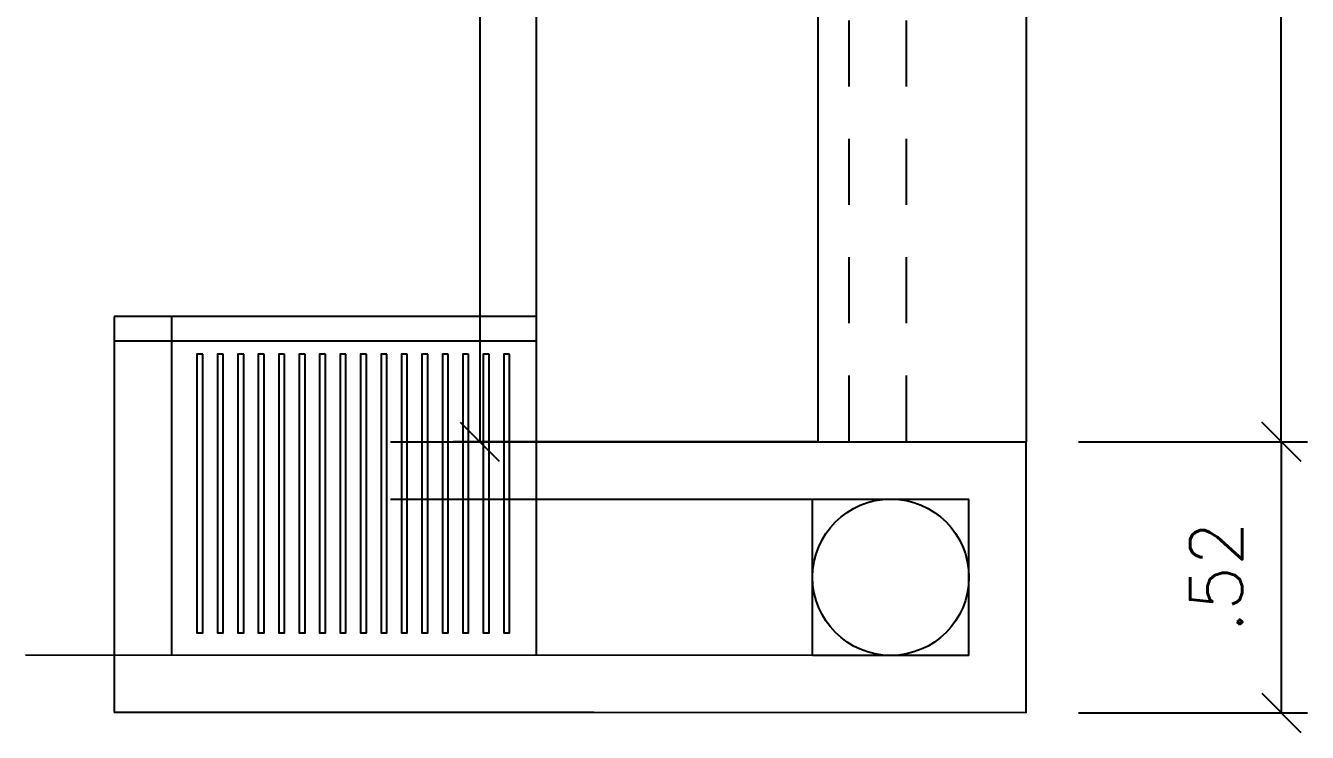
# Model space of a CAD drawing. Header units: millimetres. Extents: x 45003 to 46969, y 6653 to 6979.
# Drawn here: x 45028.056 to 45030.516, y 6866.812 to 6868.167 of the extents above; entities that cross this region are included whole.
import ezdxf

# ---------------------------------------------------------------- set-up
doc = ezdxf.new("R2010")
doc.units = ezdxf.units.MM
doc.linetypes.add('HIDDEN', pattern=[9.525, 6.35, -3.175])
for name, color, linetype in [('ARQ-COTAS', 30, 'Continuous'), ('ARQ-ESTRUTURA', 6, 'Continuous'), ('ARQ-PENA-01', 1, 'Continuous'), ('ARQ-PENA-02', 2, 'Continuous'), ('ARQ-PENA-FINA-CINZA', 8, 'Continuous'), ('ARQ-PROJ-01', 1, 'HIDDEN')]:
    doc.layers.add(name, color=color, linetype=linetype)
doc.styles.add('Romans_Anot', font='romans.shx')
doc.dimstyles.new('Escala 1-50', dxfattribs={"dimscale": 0.5, "dimtxt": 0.2, "dimasz": 0.15, "dimexe": 0.1, "dimexo": 0.2, "dimgap": 0.15, "dimtad": 1, "dimzin": 4, "dimdsep": 46, "dimtxsty": 'Romans_Anot', "dimblk": 'OBLIQUE', "dimcen": 0.25, "dimclrd": 256, "dimclre": 256, "dimclrt": 2, "dimadec": 0, "dimazin": 0, "dimtfac": 1, "dimtix": 1, "dimtmove": 2, "dimatfit": 3, "dimfxl": 0, "dimlwd": -1, "dimlwe": -1, "dimarcsym": 0})

# ---------------------------------------------------------------- blocks, each defined once
blk = doc.blocks.new('_Oblique')
at = {"color": 0, "linetype": 'ByBlock', "lineweight": -2}
blk.add_line((-0.5, -0.5), (0.5, 0.5), dxfattribs=at)
blk = doc.blocks.new('*D84')
at = {"layer": 'ARQ-COTAS', "transparency": 16777216}
for p, q in [((45030.0765, 6871.1493), (45030.5159, 6871.1493)), ((45030.4659, 6867.3693), (45030.4659, 6871.1493)), ((45030.0765, 6867.3693), (45030.5159, 6867.3693))]:
    blk.add_line(p, q, dxfattribs=at)
at = {"layer": 'Defpoints', "color": 0, "transparency": 16777216}
for p in [(45029.9765, 6871.1493), (45030.4659, 6871.1493), (45029.9765, 6867.3693)]:
    blk.add_point(p, dxfattribs=at)
at = {"layer": 'ARQ-COTAS', "transparency": 16777216, "xscale": 0.075, "yscale": 0.075, "zscale": 0.075}
for p, rotation in [((45030.4659, 6871.1493), 90), ((45030.4659, 6867.3693), 270)]:
    blk.add_blockref('_Oblique', p, dxfattribs=dict(at, rotation=rotation))
at = {"layer": 'ARQ-COTAS', "color": 2, "transparency": 16777216, "insert": (45030.3314, 6869.2593), "char_height": 0.1, "attachment_point": 5, "rotation": 90, "style": 'Romans_Anot'}
blk.add_mtext('4,00', dxfattribs=at)
blk = doc.blocks.new('*D86')
at = {"layer": 'ARQ-COTAS', "transparency": 16777216}
for p, q in [((45030.0765, 6867.3693), (45030.5159, 6867.3693)), ((45030.4659, 6867.3693), (45030.4659, 6866.8493)), ((45030.0765, 6866.8493), (45030.5159, 6866.8493))]:
    blk.add_line(p, q, dxfattribs=at)
at = {"layer": 'Defpoints', "color": 0, "transparency": 16777216}
for p in [(45029.9765, 6867.3693), (45029.9765, 6866.8493), (45030.4659, 6866.8493)]:
    blk.add_point(p, dxfattribs=at)
at = {"layer": 'ARQ-COTAS', "transparency": 16777216, "xscale": 0.075, "yscale": 0.075, "zscale": 0.075}
for p, rotation in [((45030.4659, 6867.3693), 90), ((45030.4659, 6866.8493), 270)]:
    blk.add_blockref('_Oblique', p, dxfattribs=dict(at, rotation=rotation))
at = {"layer": 'ARQ-COTAS', "color": 2, "transparency": 16777216, "insert": (45030.3409, 6867.1093), "char_height": 0.1, "attachment_point": 5, "rotation": 90, "style": 'Romans_Anot'}
blk.add_mtext('.52', dxfattribs=at)
blk = doc.blocks.new('*D199')
at = {"layer": 'ARQ-PENA-02', "transparency": 16777216}
for p, q in [((45029.4765, 6869.6327), (45028.8778, 6869.6327)), ((45028.9278, 6869.6327), (45028.9278, 6867.3693)), ((45029.4765, 6867.3693), (45028.8778, 6867.3693))]:
    blk.add_line(p, q, dxfattribs=at)
at = {"layer": 'Defpoints', "color": 0, "transparency": 16777216}
for p in [(45029.5765, 6869.6327), (45028.9278, 6867.3693), (45029.5765, 6867.3693)]:
    blk.add_point(p, dxfattribs=at)
at = {"layer": 'ARQ-PENA-02', "transparency": 16777216, "xscale": 0.075, "yscale": 0.075, "zscale": 0.075}
for p, rotation in [((45028.9278, 6869.6327), 90), ((45028.9278, 6867.3693), 270)]:
    blk.add_blockref('_Oblique', p, dxfattribs=dict(at, rotation=rotation))
at = {"layer": 'ARQ-PENA-02', "color": 2, "transparency": 16777216, "insert": (45028.7933, 6868.501), "char_height": 0.1, "attachment_point": 5, "rotation": 90, "style": 'Romans_Anot'}
blk.add_mtext('2,55', dxfattribs=at)

msp = doc.modelspace()

# ---------------------------------------------------------------- linework, layer by layer
at = {"layer": 'ARQ-ESTRUTURA'}
msp.add_circle((45029.7165, 6867.1093), 0.15, dxfattribs=at)
at = {"layer": 'ARQ-PENA-01'}
for p, q in [((45029.5765, 6871.1493), (45029.5765, 6867.3693)), ((45029.9765, 6871.1493), (45029.9765, 6867.3693)), ((45029.0365, 6867.3693), (45029.0365, 6871.0827)), ((45029.5765, 6867.3693), (45029.0365, 6867.3693))]:
    msp.add_line(p, q, dxfattribs=at)
at = {"layer": 'ARQ-PENA-02'}
for p, q in [((45028.2265, 6867.6096), (45028.2265, 6866.8496)), ((45028.3365, 6867.6096), (45028.3365, 6866.9596)), ((45029.0365, 6866.9596), (45029.0365, 6867.6093)), ((45028.7565, 6867.3693), (45029.9765, 6867.3693)), ((45029.9765, 6866.8493), (45029.9765, 6867.3693)), ((45028.7565, 6867.2593), (45029.8665, 6867.2593)), ((45029.5665, 6866.9593), (45029.5665, 6867.2593)), ((45029.8665, 6866.9593), (45029.8665, 6867.2593)), ((45029.6098, 6866.9593), (45028.0565, 6866.9596)), ((45029.8665, 6866.9593), (45029.5665, 6866.9593)), ((45029.1465, 6866.8496), (45028.2265, 6866.8496)), ((45029.9765, 6866.8493), (45028.8665, 6866.8496))]:
    msp.add_line(p, q, dxfattribs=at)
at = {"layer": 'ARQ-PENA-FINA-CINZA'}
for p, q in [((45029.0365, 6867.6093), (45028.2265, 6867.6096)), ((45029.0365, 6867.5618), (45028.2265, 6867.5618))]:
    msp.add_line(p, q, dxfattribs=at)
for points in [[(45028.3964, 6867.5372), (45028.3852, 6867.5372), (45028.3852, 6867.0027), (45028.3964, 6867.0027)], [(45028.4357, 6867.5372), (45028.4244, 6867.5372), (45028.4244, 6867.0027), (45028.4357, 6867.0027)], [(45028.4749, 6867.5372), (45028.4637, 6867.5372), (45028.4637, 6867.0027), (45028.4749, 6867.0027)], [(45028.5142, 6867.5372), (45028.5029, 6867.5372), (45028.5029, 6867.0027), (45028.5142, 6867.0027)], [(45028.5534, 6867.5372), (45028.5421, 6867.5372), (45028.5421, 6867.0027), (45028.5534, 6867.0027)], [(45028.5926, 6867.5372), (45028.5814, 6867.5372), (45028.5814, 6867.0027), (45028.5926, 6867.0027)], [(45028.6319, 6867.5372), (45028.6206, 6867.5372), (45028.6206, 6867.0027), (45028.6319, 6867.0027)], [(45028.6711, 6867.5372), (45028.6599, 6867.5372), (45028.6599, 6867.0027), (45028.6711, 6867.0027)], [(45028.7104, 6867.5372), (45028.6991, 6867.5372), (45028.6991, 6867.0027), (45028.7104, 6867.0027)], [(45028.7496, 6867.5372), (45028.7384, 6867.5372), (45028.7384, 6867.0027), (45028.7496, 6867.0027)], [(45028.7889, 6867.5372), (45028.7776, 6867.5372), (45028.7776, 6867.0027), (45028.7889, 6867.0027)], [(45028.8281, 6867.5372), (45028.8169, 6867.5372), (45028.8169, 6867.0027), (45028.8281, 6867.0027)], [(45028.8674, 6867.5372), (45028.8561, 6867.5372), (45028.8561, 6867.0027), (45028.8674, 6867.0027)], [(45028.9066, 6867.5372), (45028.8954, 6867.5372), (45028.8954, 6867.0027), (45028.9066, 6867.0027)], [(45028.9459, 6867.5372), (45028.9346, 6867.5372), (45028.9346, 6867.0027), (45028.9459, 6867.0027)], [(45028.9851, 6867.5372), (45028.9738, 6867.5372), (45028.9738, 6867.0027), (45028.9851, 6867.0027)]]:
    msp.add_lwpolyline(points, close=True, dxfattribs=at)
at = {"layer": 'ARQ-PROJ-01', "ltscale": 0.02}
for p, q in [((45029.6365, 6867.3693), (45029.6365, 6871.1493)), ((45029.7465, 6867.3693), (45029.7465, 6871.1493))]:
    msp.add_line(p, q, dxfattribs=at)

# ---------------------------------------------------------------- dimensions: what is measured, and where the dimension line sits
at = {"layer": 'ARQ-COTAS'}
dim = msp.add_aligned_dim(p1=(45029.9765, 6867.3693), p2=(45029.9765, 6871.1493), distance=-0.4895, text='4,00', dimstyle='Escala 1-50', dxfattribs=at)
dim.commit()
dim.dimension.update_dxf_attribs({"geometry": '*D84', "text_midpoint": (45030.3314, 6869.2593)})
dim = msp.add_linear_dim(base=(45030.4659, 6866.8493), p1=(45029.9765, 6867.3693), p2=(45029.9765, 6866.8493), angle=270, dimstyle='Escala 1-50', dxfattribs=at)
dim.commit()
dim.dimension.update_dxf_attribs({"geometry": '*D86', "text_midpoint": (45030.3409, 6867.1093)})
at = {"layer": 'ARQ-PENA-02'}
dim = msp.add_linear_dim(base=(45028.9278, 6867.3693), p1=(45029.5765, 6869.6327), p2=(45029.5765, 6867.3693), angle=90, text='2,55', dimstyle='Escala 1-50', dxfattribs=at)
dim.commit()
dim.dimension.update_dxf_attribs({"geometry": '*D199', "text_midpoint": (45028.7933, 6868.501)})

doc.saveas('drawing.dxf')
